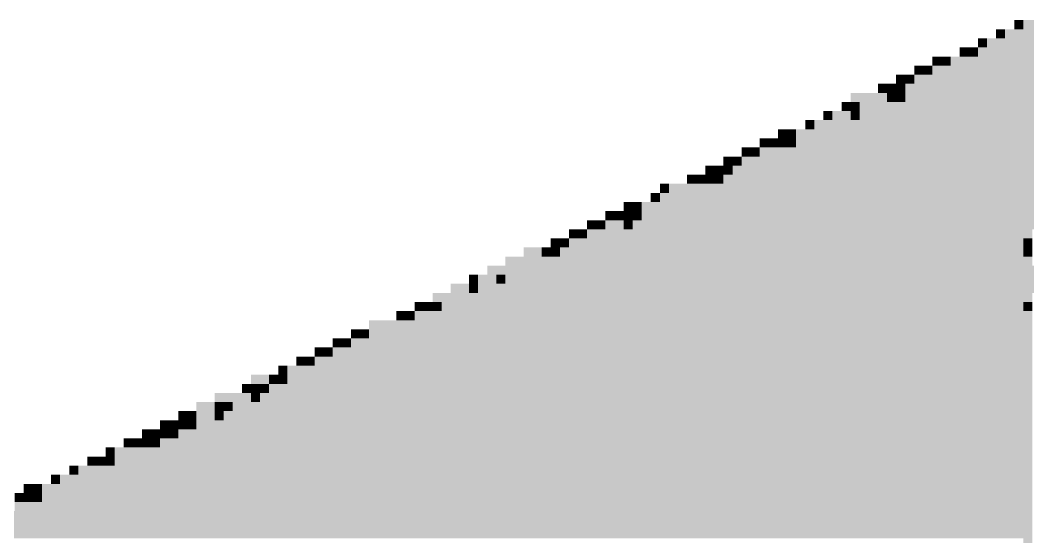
# Paper-space layout '03 3D Building and Roof' of a CAD drawing. Header units: millimetres. Extents: x 5 to 415, y 5 to 292.
# Drawn here: x 131.27 to 149.75, y 245.03 to 254.5 of the extents above; entities that cross this region are included whole.
import ezdxf

# ---------------------------------------------------------------- set-up
doc = ezdxf.new("R2010")
doc.units = ezdxf.units.MM
doc.layers.add('IMAGES', color=7, linetype='Continuous')

# ---------------------------------------------------------------- blocks, each defined once
blk = doc.blocks.new('SHEET_03')
at = {"layer": 'IMAGES', "color": 7}
for points in [[(149.505, 254.333), (149.671, 254.333), (149.505, 254.5), (149.671, 254.5)], [(149.671, 254.333), (150.005, 254.333), (149.671, 254.5), (150.005, 254.5)], [(149.172, 254.167), (149.338, 254.167), (149.172, 254.333), (149.338, 254.333)], [(149.338, 254.167), (149.671, 254.167), (149.338, 254.333), (149.671, 254.333)], [(149.671, 254.167), (157.837, 254.167), (149.671, 254.333), (157.837, 254.333)], [(148.838, 254), (149.005, 254), (148.838, 254.167), (149.005, 254.167)], [(149.005, 254), (149.338, 254), (149.005, 254.167), (149.338, 254.167)], [(149.338, 254), (157.337, 254), (149.338, 254.167), (157.337, 254.167)], [(148.505, 253.833), (148.672, 253.833), (148.505, 254), (148.672, 254)], [(148.672, 253.833), (148.838, 253.833), (148.672, 254), (148.838, 254)], [(148.838, 253.833), (157.003, 253.833), (148.838, 254), (157.003, 254)], [(148.005, 253.667), (148.172, 253.667), (148.005, 253.833), (148.172, 253.833)], [(148.172, 253.667), (148.338, 253.667), (148.172, 253.833), (148.338, 253.833)], [(148.338, 253.667), (148.672, 253.667), (148.338, 253.833), (148.672, 253.833)], [(148.672, 253.667), (156.67, 253.667), (148.672, 253.833), (156.67, 253.833)], [(147.672, 253.5), (147.838, 253.5), (147.672, 253.667), (147.838, 253.667)], [(147.838, 253.5), (148.005, 253.5), (147.838, 253.667), (148.005, 253.667)], [(148.005, 253.5), (148.338, 253.5), (148.005, 253.667), (148.338, 253.667)], [(148.338, 253.5), (156.337, 253.5), (148.338, 253.667), (156.337, 253.667)], [(147.339, 253.333), (147.505, 253.333), (147.339, 253.5), (147.505, 253.5)], [(147.505, 253.333), (147.672, 253.333), (147.505, 253.5), (147.672, 253.5)], [(147.672, 253.333), (148.005, 253.333), (147.672, 253.5), (148.005, 253.5)], [(148.005, 253.333), (156.004, 253.333), (148.005, 253.5), (156.004, 253.5)], [(147.005, 253.167), (147.172, 253.167), (147.005, 253.333), (147.172, 253.333)], [(147.172, 253.167), (147.339, 253.167), (147.172, 253.333), (147.339, 253.333)], [(147.339, 253.167), (147.505, 253.167), (147.339, 253.333), (147.505, 253.333)], [(147.505, 253.167), (155.67, 253.167), (147.505, 253.333), (155.67, 253.333)], [(146.339, 252.833), (146.505, 252.833), (146.339, 253), (146.505, 253)], [(146.505, 253), (146.839, 253), (146.505, 253.167), (146.839, 253.167)], [(146.505, 252.833), (146.672, 252.833), (146.505, 253), (146.672, 253)], [(146.672, 252.833), (155.004, 252.833), (146.672, 253), (155.004, 253)], [(146.839, 253), (147.172, 253), (146.839, 253.167), (147.172, 253.167)], [(147.172, 253), (147.339, 253), (147.172, 253.167), (147.339, 253.167)], [(147.339, 253), (147.505, 253), (147.339, 253.167), (147.505, 253.167)], [(147.505, 253), (155.17, 253), (147.505, 253.167), (155.17, 253.167)], [(146.006, 252.667), (146.172, 252.667), (146.006, 252.833), (146.172, 252.833)], [(146.172, 252.667), (146.505, 252.667), (146.172, 252.833), (146.505, 252.833)], [(146.505, 252.667), (146.672, 252.667), (146.505, 252.833), (146.672, 252.833)], [(146.672, 252.667), (154.671, 252.667), (146.672, 252.833), (154.671, 252.833)], [(145.672, 252.5), (145.839, 252.5), (145.672, 252.667), (145.839, 252.667)], [(145.839, 252.5), (146.172, 252.5), (145.839, 252.667), (146.172, 252.667)], [(146.172, 252.5), (154.171, 252.5), (146.172, 252.667), (154.171, 252.667)], [(145.172, 252.333), (145.339, 252.333), (145.172, 252.5), (145.339, 252.5)], [(145.339, 252.333), (145.506, 252.333), (145.339, 252.5), (145.506, 252.5)], [(145.506, 252.333), (145.839, 252.333), (145.506, 252.5), (145.839, 252.5)], [(145.839, 252.333), (153.837, 252.333), (145.839, 252.5), (153.837, 252.5)], [(144.839, 252.167), (145.006, 252.167), (144.839, 252.333), (145.006, 252.333)], [(145.006, 252.167), (145.172, 252.167), (145.006, 252.333), (145.172, 252.333)], [(145.172, 252.167), (145.339, 252.167), (145.172, 252.333), (145.339, 252.333)], [(145.339, 252.167), (145.506, 252.167), (145.339, 252.333), (145.506, 252.333)], [(145.506, 252.167), (153.504, 252.167), (145.506, 252.333), (153.504, 252.333)], [(144.506, 252), (144.672, 252), (144.506, 252.167), (144.672, 252.167)], [(144.672, 252), (144.839, 252), (144.672, 252.167), (144.839, 252.167)], [(144.839, 252), (145.172, 252), (144.839, 252.167), (145.172, 252.167)], [(145.172, 252), (153.171, 252), (145.172, 252.167), (153.171, 252.167)], [(144.173, 251.833), (144.339, 251.833), (144.173, 252), (144.339, 252)], [(144.339, 251.833), (144.506, 251.833), (144.339, 252), (144.506, 252)], [(144.506, 251.833), (144.839, 251.833), (144.506, 252), (144.839, 252)], [(144.839, 251.833), (152.671, 251.833), (144.839, 252), (152.671, 252)], [(143.839, 251.667), (144.006, 251.667), (143.839, 251.833), (144.006, 251.833)], [(144.006, 251.667), (144.173, 251.667), (144.006, 251.833), (144.173, 251.833)], [(144.173, 251.667), (144.339, 251.667), (144.173, 251.833), (144.339, 251.833)], [(144.339, 251.667), (152.504, 251.667), (144.339, 251.833), (152.504, 251.833)], [(143.506, 251.5), (143.673, 251.5), (143.506, 251.667), (143.673, 251.667)], [(143.673, 251.5), (143.839, 251.5), (143.673, 251.667), (143.839, 251.667)], [(143.839, 251.5), (144.006, 251.5), (143.839, 251.667), (144.006, 251.667)], [(144.006, 251.5), (144.173, 251.5), (144.006, 251.667), (144.173, 251.667)], [(144.173, 251.5), (152.004, 251.5), (144.173, 251.667), (152.004, 251.667)], [(142.839, 251.167), (143.006, 251.167), (142.839, 251.333), (143.006, 251.333)], [(143.006, 251.333), (143.173, 251.333), (143.006, 251.5), (143.173, 251.5)], [(143.006, 251.167), (143.339, 251.167), (143.006, 251.333), (143.339, 251.333)], [(143.173, 251.333), (143.673, 251.333), (143.173, 251.5), (143.673, 251.5)], [(143.339, 251.167), (151.504, 251.167), (143.339, 251.333), (151.504, 251.333)], [(143.673, 251.333), (151.838, 251.333), (143.673, 251.5), (151.838, 251.5)], [(142.34, 251), (142.506, 251), (142.34, 251.167), (142.506, 251.167)], [(142.506, 251), (142.673, 251), (142.506, 251.167), (142.673, 251.167)], [(142.673, 251), (143.006, 251), (142.673, 251.167), (143.006, 251.167)], [(143.006, 251), (151.005, 251), (143.006, 251.167), (151.005, 251.167)], [(142.006, 250.833), (142.173, 250.833), (142.006, 251), (142.173, 251)], [(142.173, 250.833), (142.34, 250.833), (142.173, 251), (142.34, 251)], [(142.34, 250.833), (142.506, 250.833), (142.34, 251), (142.506, 251)], [(142.506, 250.833), (142.673, 250.833), (142.506, 251), (142.673, 251)], [(142.673, 250.833), (150.671, 250.833), (142.673, 251), (150.671, 251)], [(141.673, 250.667), (141.84, 250.667), (141.673, 250.833), (141.84, 250.833)], [(141.84, 250.667), (142.006, 250.667), (141.84, 250.833), (142.006, 250.833)], [(142.006, 250.667), (142.34, 250.667), (142.006, 250.833), (142.34, 250.833)], [(142.34, 250.667), (142.506, 250.667), (142.34, 250.833), (142.506, 250.833)], [(142.506, 250.667), (150.338, 250.667), (142.506, 250.833), (150.338, 250.833)], [(141.34, 250.5), (141.506, 250.5), (141.34, 250.667), (141.506, 250.667)], [(141.506, 250.5), (141.673, 250.5), (141.506, 250.667), (141.673, 250.667)], [(141.673, 250.5), (142.006, 250.5), (141.673, 250.667), (142.006, 250.667)], [(142.006, 250.5), (149.838, 250.5), (142.006, 250.667), (149.838, 250.667)], [(141.006, 250.333), (141.173, 250.333), (141.006, 250.5), (141.173, 250.5)], [(141.173, 250.333), (141.34, 250.333), (141.173, 250.5), (141.34, 250.5)], [(141.34, 250.333), (141.673, 250.333), (141.34, 250.5), (141.673, 250.5)], [(141.673, 250.333), (149.671, 250.333), (141.673, 250.5), (149.671, 250.5)], [(149.671, 250.333), (149.838, 250.333), (149.671, 250.5), (149.838, 250.5)], [(140.507, 250.167), (140.84, 250.167), (140.507, 250.333), (140.84, 250.333)], [(140.84, 250.167), (141.006, 250.167), (140.84, 250.333), (141.006, 250.333)], [(141.006, 250.167), (141.173, 250.167), (141.006, 250.333), (141.173, 250.333)], [(141.173, 250.167), (149.671, 250.167), (141.173, 250.333), (149.671, 250.333)], [(149.671, 250.167), (149.838, 250.167), (149.671, 250.333), (149.838, 250.333)], [(140.173, 250), (140.507, 250), (140.173, 250.167), (140.507, 250.167)], [(140.507, 250), (140.84, 250), (140.507, 250.167), (140.84, 250.167)], [(140.84, 250), (149.838, 250), (140.84, 250.167), (149.838, 250.167)], [(139.84, 249.833), (140.173, 249.833), (139.84, 250), (140.173, 250)], [(140.173, 249.833), (140.507, 249.833), (140.173, 250), (140.507, 250)], [(140.507, 249.833), (150.005, 249.833), (140.507, 250), (150.005, 250)], [(139.173, 249.5), (139.507, 249.5), (139.173, 249.667), (139.507, 249.667)], [(139.507, 249.667), (139.673, 249.667), (139.507, 249.833), (139.673, 249.833)], [(139.507, 249.5), (139.673, 249.5), (139.507, 249.667), (139.673, 249.667)], [(139.673, 249.667), (140.007, 249.667), (139.673, 249.833), (140.007, 249.833)], [(139.673, 249.5), (140.007, 249.5), (139.673, 249.667), (140.007, 249.667)], [(140.007, 249.667), (140.173, 249.667), (140.007, 249.833), (140.173, 249.833)], [(140.007, 249.5), (150.005, 249.5), (140.007, 249.667), (150.005, 249.667)], [(140.173, 249.667), (150.338, 249.667), (140.173, 249.833), (150.338, 249.833)], [(138.84, 249.333), (139.173, 249.333), (138.84, 249.5), (139.173, 249.5)], [(139.173, 249.333), (139.507, 249.333), (139.173, 249.5), (139.507, 249.5)], [(139.507, 249.333), (149.838, 249.333), (139.507, 249.5), (149.838, 249.5)], [(138.507, 249.167), (138.674, 249.167), (138.507, 249.333), (138.674, 249.333)], [(138.674, 249.167), (138.84, 249.167), (138.674, 249.333), (138.84, 249.333)], [(138.84, 249.167), (139.007, 249.167), (138.84, 249.333), (139.007, 249.333)], [(139.007, 249.167), (149.671, 249.167), (139.007, 249.333), (149.671, 249.333)], [(149.671, 249.167), (149.838, 249.167), (149.671, 249.333), (149.838, 249.333)], [(138.174, 249), (138.34, 249), (138.174, 249.167), (138.34, 249.167)], [(138.34, 249), (138.507, 249), (138.34, 249.167), (138.507, 249.167)], [(138.507, 249), (138.84, 249), (138.507, 249.167), (138.84, 249.167)], [(138.84, 249), (149.671, 249), (138.84, 249.167), (149.671, 249.167)], [(149.671, 240.167), (149.838, 240.167), (149.671, 249.167), (149.838, 249.167)], [(137.674, 248.833), (138.007, 248.833), (137.674, 249), (138.007, 249)], [(138.007, 248.833), (138.34, 248.833), (138.007, 249), (138.34, 249)], [(138.34, 248.833), (149.671, 248.833), (138.34, 249), (149.671, 249)], [(137.34, 248.667), (137.507, 248.667), (137.34, 248.833), (137.507, 248.833)], [(137.507, 248.667), (137.674, 248.667), (137.507, 248.833), (137.674, 248.833)], [(137.674, 248.667), (138.007, 248.667), (137.674, 248.833), (138.007, 248.833)], [(138.007, 248.667), (149.671, 248.667), (138.007, 248.833), (149.671, 248.833)], [(137.007, 248.5), (137.174, 248.5), (137.007, 248.667), (137.174, 248.667)], [(137.174, 248.5), (137.34, 248.5), (137.174, 248.667), (137.34, 248.667)], [(137.34, 248.5), (137.674, 248.5), (137.34, 248.667), (137.674, 248.667)], [(137.674, 248.5), (149.671, 248.5), (137.674, 248.667), (149.671, 248.667)], [(136.674, 248.333), (136.841, 248.333), (136.674, 248.5), (136.841, 248.5)], [(136.841, 248.333), (137.007, 248.333), (136.841, 248.5), (137.007, 248.5)], [(137.007, 248.333), (137.34, 248.333), (137.007, 248.5), (137.34, 248.5)], [(137.34, 248.333), (149.671, 248.333), (137.34, 248.5), (149.671, 248.5)], [(136.341, 248.167), (136.507, 248.167), (136.341, 248.333), (136.507, 248.333)], [(136.507, 248.167), (136.674, 248.167), (136.507, 248.333), (136.674, 248.333)], [(136.674, 248.167), (137.007, 248.167), (136.674, 248.333), (137.007, 248.333)], [(137.007, 248.167), (149.671, 248.167), (137.007, 248.333), (149.671, 248.333)], [(136.007, 248), (136.174, 248), (136.007, 248.167), (136.174, 248.167)], [(136.174, 248), (136.674, 248), (136.174, 248.167), (136.674, 248.167)], [(136.674, 248), (149.671, 248), (136.674, 248.167), (149.671, 248.167)], [(135.341, 247.667), (135.507, 247.667), (135.341, 247.833), (135.507, 247.833)], [(135.507, 247.833), (135.841, 247.833), (135.507, 248), (135.841, 248)], [(135.507, 247.667), (135.674, 247.667), (135.507, 247.833), (135.674, 247.833)], [(135.674, 247.667), (135.841, 247.667), (135.674, 247.833), (135.841, 247.833)], [(135.841, 247.833), (136.007, 247.833), (135.841, 248), (136.007, 248)], [(135.841, 247.667), (149.671, 247.667), (135.841, 247.833), (149.671, 247.833)], [(136.007, 247.833), (136.174, 247.833), (136.007, 248), (136.174, 248)], [(136.174, 247.833), (149.671, 247.833), (136.174, 248), (149.671, 248)], [(134.841, 247.5), (135.174, 247.5), (134.841, 247.667), (135.174, 247.667)], [(135.174, 247.5), (135.507, 247.5), (135.174, 247.667), (135.507, 247.667)], [(135.507, 247.5), (135.674, 247.5), (135.507, 247.667), (135.674, 247.667)], [(135.674, 247.5), (149.671, 247.5), (135.674, 247.667), (149.671, 247.667)], [(134.508, 247.333), (134.841, 247.333), (134.508, 247.5), (134.841, 247.5)], [(134.841, 247.333), (135.008, 247.333), (134.841, 247.5), (135.008, 247.5)], [(135.008, 247.333), (135.174, 247.333), (135.008, 247.5), (135.174, 247.5)], [(135.174, 247.333), (149.671, 247.333), (135.174, 247.5), (149.671, 247.5)], [(134.174, 247.167), (134.341, 247.167), (134.174, 247.333), (134.341, 247.333)], [(134.341, 247.167), (134.508, 247.167), (134.341, 247.333), (134.508, 247.333)], [(134.508, 247.167), (134.841, 247.167), (134.508, 247.333), (134.841, 247.333)], [(134.841, 247.167), (135.008, 247.167), (134.841, 247.333), (135.008, 247.333)], [(135.008, 247.167), (149.671, 247.167), (135.008, 247.333), (149.671, 247.333)], [(133.841, 247), (134.008, 247), (133.841, 247.167), (134.008, 247.167)], [(134.008, 247), (134.174, 247), (134.008, 247.167), (134.174, 247.167)], [(134.174, 247), (134.341, 247), (134.174, 247.167), (134.341, 247.167)], [(134.341, 247), (134.508, 247), (134.341, 247.167), (134.508, 247.167)], [(134.508, 247), (149.671, 247), (134.508, 247.167), (149.671, 247.167)], [(133.508, 246.833), (133.674, 246.833), (133.508, 247), (133.674, 247)], [(133.674, 246.833), (133.841, 246.833), (133.674, 247), (133.841, 247)], [(133.841, 246.833), (134.008, 246.833), (133.841, 247), (134.008, 247)], [(134.008, 246.833), (134.174, 246.833), (134.008, 247), (134.174, 247)], [(134.174, 246.833), (149.671, 246.833), (134.174, 247), (149.671, 247)], [(133.175, 246.667), (133.341, 246.667), (133.175, 246.833), (133.341, 246.833)], [(133.341, 246.667), (133.508, 246.667), (133.341, 246.833), (133.508, 246.833)], [(133.508, 246.667), (133.674, 246.667), (133.508, 246.833), (133.674, 246.833)], [(133.674, 246.667), (133.841, 246.667), (133.674, 246.833), (133.841, 246.833)], [(133.841, 246.667), (149.671, 246.667), (133.841, 246.833), (149.671, 246.833)], [(132.841, 246.5), (133.008, 246.5), (132.841, 246.667), (133.008, 246.667)], [(133.008, 246.5), (133.508, 246.5), (133.008, 246.667), (133.508, 246.667)], [(133.508, 246.5), (149.671, 246.5), (133.508, 246.667), (149.671, 246.667)], [(132.508, 246.333), (132.675, 246.333), (132.508, 246.5), (132.675, 246.5)], [(132.675, 246.333), (132.841, 246.333), (132.675, 246.5), (132.841, 246.5)], [(132.841, 246.333), (133.008, 246.333), (132.841, 246.5), (133.008, 246.5)], [(133.008, 246.333), (149.671, 246.333), (133.008, 246.5), (149.671, 246.5)], [(131.841, 246), (132.008, 246), (131.841, 246.167), (132.008, 246.167)], [(132.008, 246), (132.341, 246), (132.008, 246.167), (132.341, 246.167)], [(132.175, 246.167), (132.341, 246.167), (132.175, 246.333), (132.341, 246.333)], [(132.341, 246.167), (132.675, 246.167), (132.341, 246.333), (132.675, 246.333)], [(132.341, 246), (149.671, 246), (132.341, 246.167), (149.671, 246.167)], [(132.675, 246.167), (149.671, 246.167), (132.675, 246.333), (149.671, 246.333)], [(131.342, 245.833), (131.508, 245.833), (131.342, 246), (131.508, 246)], [(131.508, 245.833), (131.675, 245.833), (131.508, 246), (131.675, 246)], [(131.675, 245.833), (132.008, 245.833), (131.675, 246), (132.008, 246)], [(132.008, 245.833), (149.671, 245.833), (132.008, 246), (149.671, 246)], [(131.175, 245.667), (131.342, 245.667), (131.175, 245.833), (131.342, 245.833)], [(131.342, 245.667), (131.508, 245.667), (131.342, 245.833), (131.508, 245.833)], [(131.508, 245.667), (131.675, 245.667), (131.508, 245.833), (131.675, 245.833)], [(131.675, 245.667), (149.671, 245.667), (131.675, 245.833), (149.671, 245.833)], [(131.175, 245.5), (149.671, 245.5), (131.175, 245.667), (149.671, 245.667)], [(130.842, 245.167), (149.671, 245.167), (130.842, 245.5), (149.671, 245.5)], [(130.342, 245), (149.671, 245), (130.342, 245.167), (149.671, 245.167)]]:
    blk.add_solid(points, dxfattribs=at)

psp = doc.layouts.new('03 3D Building and Roof')

# ---------------------------------------------------------------- block references
psp.add_blockref('SHEET_03', (0, 0))

doc.saveas('drawing.dxf')
